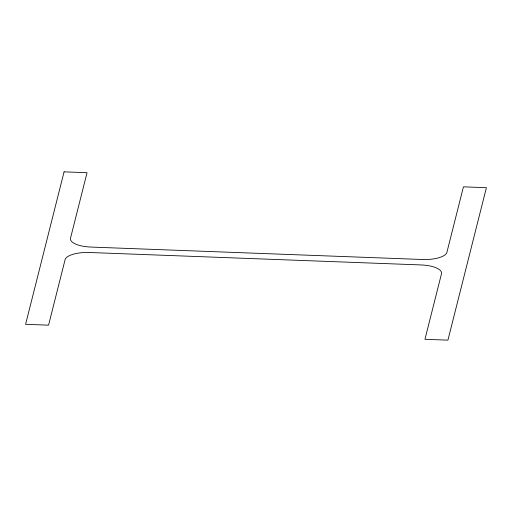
<?xml version="1.0" encoding="UTF-8"?>
<svg xmlns="http://www.w3.org/2000/svg" width="512" height="512" viewBox="0 0 512 512"><rect width="100%" height="100%" fill="white"/><g stroke="black" fill="none" stroke-linecap="round" stroke-linejoin="round"><path stroke-width="0.77" d="M64.077 171.846L25.6 324.307L48.563 325.165L65.075 259.744A22.477 8.128 0.3 0 1 89.498 252.499L421.133 264.941A22.477 8.128 0.3 0 1 441.472 273.862L424.96 339.29L447.923 340.154L486.4 187.693L463.437 186.835L446.925 252.256A22.477 8.128 0.3 0 1 422.502 259.501L90.867 247.059A22.477 8.128 0.3 0 1 70.528 238.138L87.04 172.71L64.077 171.846"/></g></svg>
